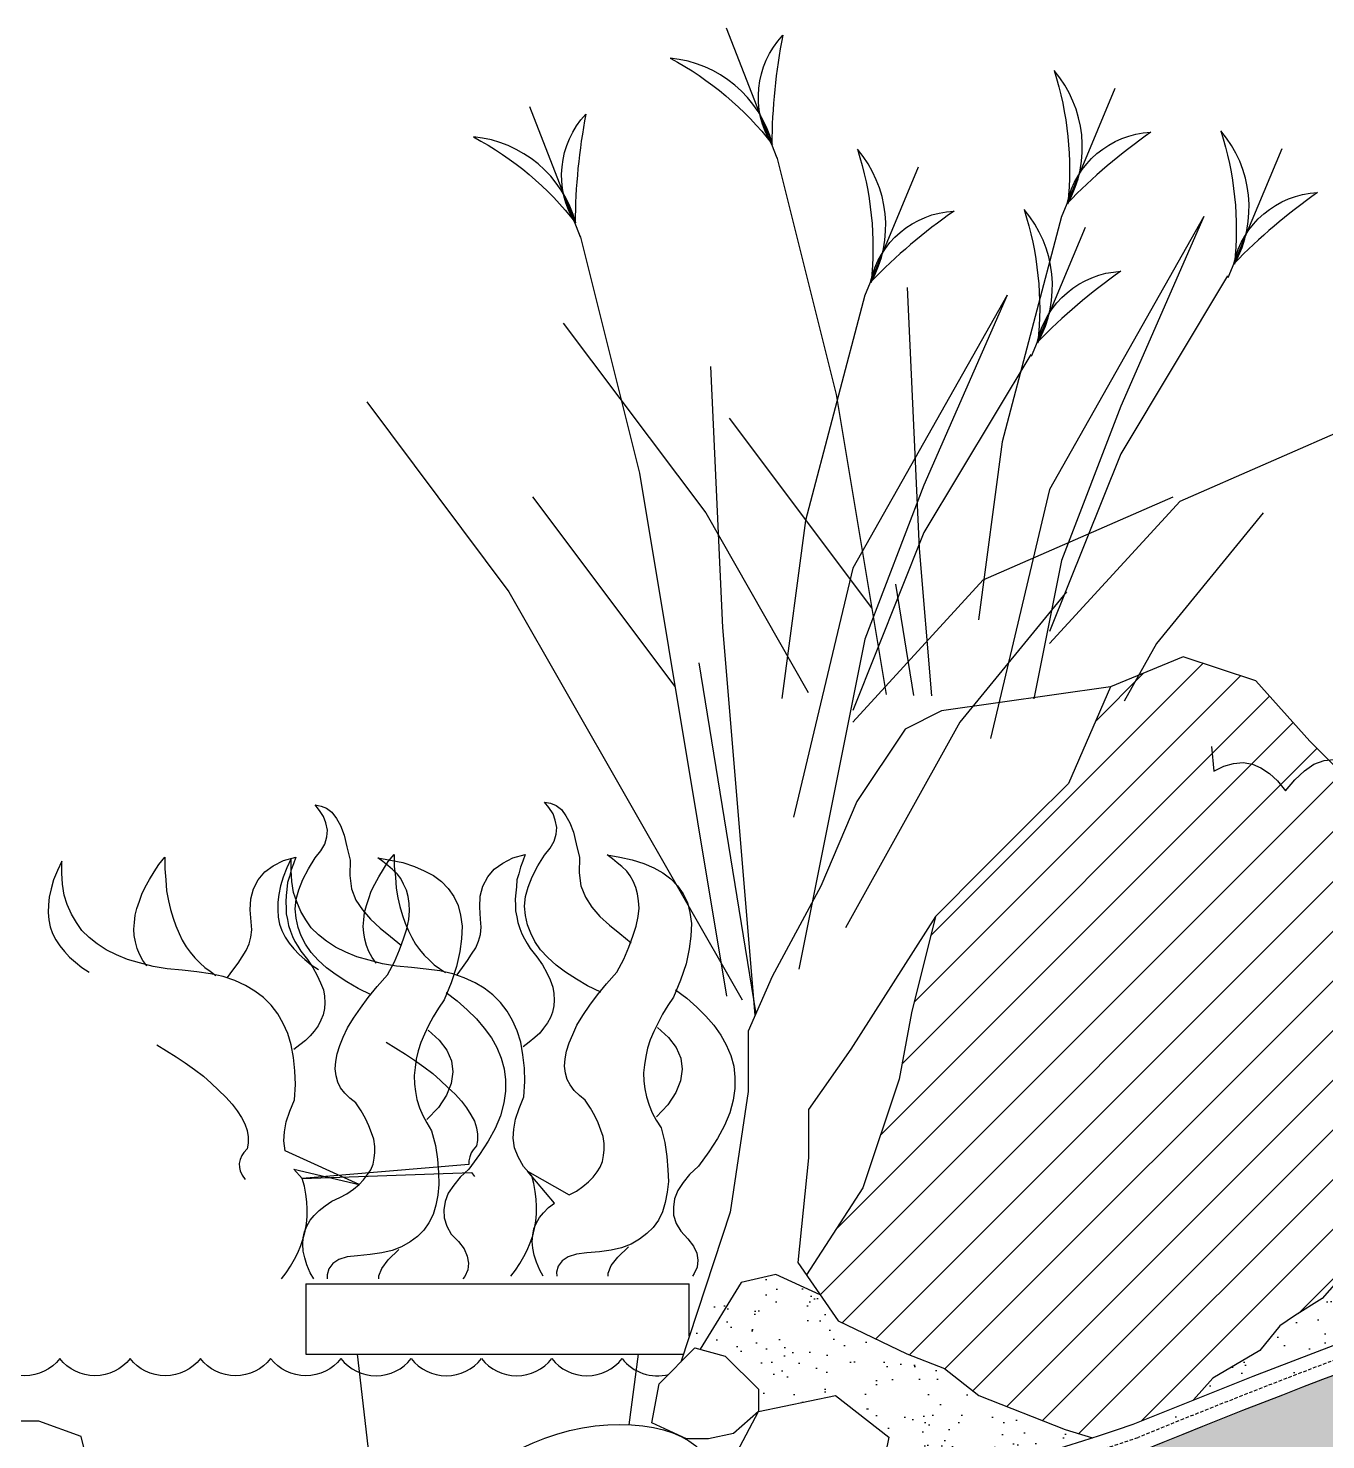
# Model space of a CAD drawing. Extents: x -90327 to 44268, y -9304 to 71606.
# Drawn here: x 11018 to 11941, y -7843 to -6839 of the extents above; entities that cross this region are included whole.
import ezdxf

# ---------------------------------------------------------------- set-up
doc = ezdxf.new("R2010")
doc.units = 0
doc.header["$LTSCALE"] = 10
doc.header["$MEASUREMENT"] = 0
doc.linetypes.add('HIDDEN', pattern=[0.375, 0.25, -0.125])
doc.layers.get('0').update_dxf_attribs({"linetype": 'CONTINUOUS'})
for name, color, linetype in [('0-1', 1, 'CONTINUOUS'), ('0-HATCH', 8, 'CONTINUOUS'), ('0-PLANTS', 1, 'CONTINUOUS'), ('0-ROCKS', 7, 'CONTINUOUS'), ('1', 1, 'CONTINUOUS'), ('5', 5, 'CONTINUOUS')]:
    doc.layers.add(name, color=color, linetype=linetype)

msp = doc.modelspace()

# ---------------------------------------------------------------- hatches: boundary and pattern name
at = {"layer": '0-HATCH'}
h = msp.add_hatch(dxfattribs=at)
h.set_pattern_fill('AR-CONC', color=1, scale=30, style=0)
h.set_pattern_definition([(50, (0, 0), (215.178, -18.8256), [22.5, -247.5]), (355, (0, 0), (-41.6254, 225.6576), [18, -198]), (100.4514, (17.93, -1.57), (173.5528, 206.832), [19.122, -210.3426]), (46.1842, (0, 60), (320.1723, -49.6557), [33.75, -371.25]), (96.6356, (26.68, 55.86), (280.399, 292.2354), [28.683, -315.514]), (351.1842, (0, 60), (280.3986, 292.2356), [27, -297]), (21, (30, 45), (179.0721, -120.7857), [22.5, -247.5]), (326, (30, 45), (72.9946, 217.545), [18, -198]), (71.4514, (44.92, 34.93), (252.0668, 96.7591), [19.122, -210.3426]), (37.5, (0, 0), (3.64796, 99.86816), [0, -195.6, 0, -201, 0, -198.75]), (7.5, (0, 0), (78.92086, 118.3235), [0, -114.6, 0, -191.1, 0, -75.75]), (327.5, (-66.9, 0), (160.14673, -6.76646), [0, -75, 0, -234, 0, -310.5]), (317.5, (-96.9, 0), (174.9559, 30.0315), [0, -97.5, 0, -155.4, 0, -220.5])])
h.paths.add_polyline_path([(7462.2, -8205.6), (7462.2, -7855.6), (2825.8, -7855.6), (2825.8, -8205.6), (2650.2, -8205.6), (2653.3, -8355.6), (4528.9, -8355.6), (9221.1, -8355.6, 0.063759), (11811.3, -8001.2, -0.004125), (12310.5, -7830.9, 0.015741), (12567.8, -7750.9, -0.08159), (12825.8, -7706.7, 0.256137), (12858.8, -7631.8, 0.379234), (12781.5, -7558.3), (12775.9, -7558.3, 0.068752), (12518.9, -7609.2, -0.015741), (12270.5, -7686.3, 0.022341), (11811.3, -7851.2, -0.050056), (11021.9, -8028.4, -0.044724), (9219.8, -8205.6)])
h.paths.add_polyline_path([(7362.2, -8205.6), (7362.2, -7955.6), (2925.8, -7955.6), (2925.8, -8205.6)], flags=16)
h = msp.add_hatch(dxfattribs=at)
h.set_pattern_fill('AR-SAND', color=1, scale=30, style=0)
edge = h.paths.add_edge_path()
edge.add_arc((13884.8, -12904.4), 5472.1, 107.1884, 112.3059, ccw=False)
edge.add_arc((11170, -3704.2), 4121.4, 285.4471, 289.0565)
edge.add_arc((12831.4, -8514), 967.3, 98.8865, 109.0565, ccw=False)
edge.add_line((12682, -7558.3), (12627, -7558.3))
edge.add_arc((12831.4, -8514), 977.3, 102.0718, 104.3596)
edge.add_line((12589, -7567.2), (12546.8, -7580.5))
edge.add_line((12546.8, -7580.5), (12509.7, -7591.2))
edge.add_arc((11170, -3704.2), 4111.4, 285.445, 289.017, ccw=False)
edge.add_arc((13884.8, -12904.4), 5482.1, 107.1868, 112.3024)
edge.add_arc((10532.1, -4000.4), 4037.7, 286.0465, 288.3672, ccw=False)
edge.add_line((11648.1, -7880.8), (11634.8, -7885.6))
edge.add_line((11634.8, -7885.6), (11632.3, -7885.3))
edge.add_arc((10532.1, -4000.4), 4037.7, 282.9132, 285.8121, ccw=False)
edge.add_ellipse((11415.6, -7887.3), major_axis=(-89.3, -21.6), ratio=0.564432, start_angle=82.8202, end_angle=94.2454, ccw=False)
edge.add_arc((10532.1, -4000.4), 4037.7, 281.1023, 282.6538, ccw=False)
edge.add_ellipse((11304.1, -7937.5), major_axis=(-46.1, -15.7), ratio=0.522898, start_angle=63.7484, end_angle=86.621, ccw=False)
edge.add_arc((10532.1, -4000.4), 4037.7, 276.9157, 280.8347, ccw=False)
edge.add_arc((9132, 1936.8), 10122.8, 278.76789, 280.73912, ccw=False)
edge.add_line((10675, -8067.7), (10675, -8077.8))
edge.add_arc((9132, 1936.8), 10132.8, 278.75917, 280.73912)
edge.add_arc((10532.6, -4002.5), 4045.5, 276.9205, 288.3738)
h = msp.add_hatch(dxfattribs=at)
h.set_pattern_fill('STONES', color=256, scale=200, angle=45, style=0)
h.set_pattern_definition([(135, (14526.47, -9195.28), (141.421, 141.421), [10, -30, 10, -150]), (135, (14505.26, -9145.79), (141.421, 141.421), [10, -190]), (135, (14590.11, -9202.36), (141.421, 141.421), [20, -180]), (135, (14632.54, -9230.64), (141.421, 141.421), [30, -170]), (135, (14568.9, -9152.86), (141.421, 141.421), [20, -20, 30, -130]), (135, (14597.18, -9138.72), (141.421, 141.421), [30, -170]), (135, (14639.6, -9167), (141.421, 141.421), [30, -70, 30, -70]), (135, (14689.1, -9174.07), (141.421, 141.421), [30, -10, 10, -150]), (135, (14611.32, -9068), (141.421, 141.421), [10, -190]), (135, (14653.75, -9082.15), (141.421, 141.421), [20, -180]), (45, (14752.75, -9167), (141.421, -141.421), [20, -180]), (45, (14639.6, -9251.85), (141.421, -141.421), [10, -20, 30, -140]), (45, (14618.4, -9202.36), (141.421, -141.421), [40, -10, 10, -140]), (45, (14632.54, -9145.79), (141.421, -141.421), [30, -170]), (45, (14561.83, -9202.36), (141.421, -141.421), [20, -180]), (45, (14667.9, -9082.15), (141.421, -141.421), [20, -180]), (45, (14575.97, -9159.93), (141.421, -141.421), [20, -100, 10, -70]), (45, (14625.47, -9068), (141.421, -141.421), [10, -10, 10, -170]), (45, (14554.76, -9124.57), (141.421, -141.421), [20, -30, 20, -130]), (45, (14512.33, -9152.86), (141.421, -141.421), [20, -180]), (90, (14632.54, -9273.07), (141.4214, 141.4214), [28.284, -56.5685, 42.4264, -155.5636]), (90, (14639.61, -9280.14), (141.4214, 141.4214), [28.284, -254.558]), (90, (14575.97, -9188.21), (141.4214, 141.4214), [28.284, -254.558]), (90, (14660.82, -9131.64), (141.4214, 141.4214), [28.284, -254.558]), (90, (14526.47, -9138.72), (141.4214, 141.4214), [28.284, -254.558]), (90, (14660.82, -9244.78), (141.4214, 141.4214), [14.142, -268.7]), (90, (14689.1, -9188.21), (141.4214, 141.4214), [14.142, -268.7]), (90, (14625.47, -9223.57), (141.4214, 141.4214), [14.142, -268.7]), (90, (14660.82, -9159.93), (141.4214, 141.4214), [14.142, -268.7]), (90, (14590.11, -9145.79), (141.4214, 141.4214), [14.142, -268.7]), (90, (14667.89, -9068), (141.4214, 141.4214), [14.142, -268.7]), (90, (14639.61, -9068), (141.4214, 141.4214), [14.142, -268.7]), (90, (14554.76, -9138.72), (141.4214, 141.4214), [14.142, -268.7]), (90, (14512.33, -9167), (141.4214, 141.4214), [14.142, -268.7]), (90, (14568.9, -9110.43), (141.4214, 141.4214), [14.142, -268.7]), (90, (14639.61, -9039.72), (141.4214, 141.4214), [14.142, -268.7]), (90, (14604.25, -9060.93), (141.4214, 141.4214), [14.142, -268.7]), (7e-15, (14646.68, -9075.08), (141.4214, -141.4214), [14.142, -268.7]), (7e-15, (14646.68, -9046.79), (141.4214, -141.4214), [14.142, -268.7]), (7e-15, (14611.32, -9068), (141.4214, -141.4214), [14.142, -268.7]), (7e-15, (14618.4, -9018.51), (141.4214, -141.4214), [14.142, -268.7]), (7e-15, (14639.61, -9138.72), (141.4214, -141.4214), [14.142, -268.7]), (7e-15, (14639.61, -9167), (141.4214, -141.4214), [14.142, -268.7]), (7e-15, (14646.68, -9244.78), (141.4214, -141.4214), [14.142, -268.7]), (7e-15, (14632.54, -9230.64), (141.4214, -141.4214), [14.142, -268.7]), (7e-15, (14667.89, -9167), (141.4214, -141.4214), [14.142, -268.7]), (7e-15, (14674.96, -9216.5), (141.4214, -141.4214), [14.142, -268.7]), (7e-15, (14568.9, -9152.86), (141.4214, -141.4214), [14.142, -268.7]), (7e-15, (14561.83, -9117.5), (141.4214, -141.4214), [14.142, -268.7]), (7e-15, (14526.47, -9138.72), (141.4214, -141.4214), [14.142, -268.7]), (7e-15, (14540.61, -9124.57), (141.4214, -141.4214), [14.142, -268.7]), (7e-15, (14505.26, -9145.79), (141.4214, -141.4214), [14.142, -268.7]), (7e-15, (14703.25, -9174.07), (141.4214, -141.4214), [28.284, -254.558]), (7e-15, (14590.11, -9145.79), (141.4214, -141.4214), [28.284, -254.558]), (7e-15, (14547.68, -9202.36), (141.4214, -141.4214), [70.711, -212.132]), (108.435, (14696.18, -9223.57), (-141.4214, 141.4214), [22.36, -424.854]), (108.435, (14632.54, -9244.78), (-141.4214, 141.4214), [22.36, -424.854]), (108.435, (14667.89, -9152.86), (-141.4214, 141.4214), [22.36, -424.854]), (108.435, (14519.4, -9188.21), (-141.4214, 141.4214), [22.36, -424.854]), (108.435, (14575.97, -9174.07), (-141.4214, 141.4214), [22.36, -424.854]), (108.435, (14590.11, -9131.645), (-141.4214, 141.4214), [22.36, -424.854]), (108.435, (14660.82, -9103.36), (-141.4214, 141.4214), [22.36, -424.854]), (108.435, (14604.25, -9060.93), (-141.4214, 141.4214), [22.36, -424.854]), (71.565, (14682.03, -9209.43), (141.4214, 141.4214), [22.36, -424.854]), (71.565, (14689.105, -9202.355), (141.4214, 141.4214), [22.36, -424.854]), (71.565, (14653.75, -9124.57), (141.4214, 141.4214), [44.72, -402.494]), (71.565, (14597.18, -9082.15), (141.4214, 141.4214), [22.36, -424.854]), (71.565, (14583.04, -9110.43), (141.4214, 141.4214), [22.36, -424.854]), (71.565, (14625.47, -9209.43), (141.4214, 141.4214), [22.36, -424.854]), (71.565, (14632.54, -9060.93), (141.4214, 141.4214), [22.36, -424.854]), (71.565, (14604.25, -9046.79), (141.4214, 141.4214), [22.36, -424.854]), (18.435, (14731.53, -9174.07), (141.4214, 141.4214), [22.36, -424.854]), (18.435, (14540.61, -9209.43), (141.4214, 141.4214), [22.36, -424.854]), (18.435, (14696.18, -9181.14), (141.4214, 141.4214), [22.36, -424.854]), (18.435, (14575.97, -9089.22), (141.4214, 141.4214), [22.36, -424.854]), (18.435, (14618.395, -9145.79), (141.4214, 141.4214), [22.36, -424.854]), (18.435, (14604.25, -9075.08), (141.4214, 141.4214), [22.36, -424.854]), (18.435, (14646.68, -9174.07), (141.4214, 141.4214), [22.36, -424.854]), (18.435, (14646.68, -9230.64), (141.4214, 141.4214), [22.36, -424.854]), (341.565, (14717.39, -9174.07), (141.4214, -141.4214), [22.36, -424.854]), (341.565, (14590.11, -9202.355), (141.4214, -141.4214), [22.36, -424.854]), (341.565, (14682.03, -9167), (141.4214, -141.4214), [22.36, -424.854]), (341.565, (14540.61, -9138.72), (141.4214, -141.4214), [22.36, -424.854]), (341.565, (14526.47, -9195.28), (141.4214, -141.4214), [22.36, -424.854]), (341.565, (14625.47, -9068.005), (141.4214, -141.4214), [22.36, -424.854]), (341.565, (14597.18, -9138.72), (141.4214, -141.4214), [22.36, -424.854]), (341.565, (14717.39, -9174.07), (141.4214, -141.4214), [22.36, -424.854]), (341.565, (14554.755, -9082.15), (141.4214, -141.4214), [22.36, -424.854]), (251.565, (14632.54, -9273.07), (-141.4214, -141.4214), [22.36, -424.854])])
h.paths.add_polyline_path([(12310.5, -7830.9, 0.015741), (12567.8, -7750.9, -0.08159), (12825.8, -7706.7, -0.007836), (12823.7, -7708.3), (12877.1, -7763.9), (12826.5, -7806.7, 0.08159), (12600.5, -7845.5, -0.015595), (12339.6, -7926.6, 0.002867), (11993.4, -8043.7), (11922.2, -8029.8), (11886.4, -7975, -0.003503)])
at = {"layer": '0-ROCKS'}
h = msp.add_hatch(dxfattribs=at)
h.set_pattern_fill('ANSI31', color=8, scale=200, style=0)
h.set_pattern_definition([(45, (5997.195, -9294.28), (-17.67767, 17.67767), [])])
h.paths.add_polyline_path([(11637.9, -7587), (11612.1, -7664.3), (11571.8, -7726), (11594.4, -7758.8), (11643.4, -7782.2), (11670, -7792.8), (11694.5, -7812), (11755.9, -7836.1), (11775.4, -7842, 0.001985), (11804.4, -7832.4, -0.002111), (11847.3, -7815), (11860.9, -7799.5), (11894.5, -7780), (11908.6, -7762.3), (11919.2, -7755.3), (11938.7, -7742.9), (11952.8, -7727), (11982.9, -7709.3), (12016.5, -7695.2), (12020, -7684.6), (12069.5, -7674), (12056, -7637.2), (12029.9, -7608.8), (12020.4, -7453.9), (11994.6, -7410.9), (11930.1, -7346.5), (11891.5, -7303.6), (11839.9, -7286.4), (11788.3, -7307.9), (11758.2, -7376.6), (11732.4, -7402.3), (11698, -7436.7), (11663.7, -7471.1), (11646.5, -7539.8)])
h = msp.add_hatch(dxfattribs=at)
h.set_pattern_fill('SAND', color=2, scale=100, style=0)
h.set_pattern_definition([(0, (6013.195, -9250.28), (59, 43), [0, -24, 0, -32, 0, -56]), (10, (6054.195, -9204.28), (33.0887, 83.0069), [0, -62, 0, -14, 0, -53]), (20, (6020.195, -9214.28), (21.074, 97.0612), [0, -43, 0, -29, 0, -63]), (30, (6059.195, -9224.28), (2.3731, 79.8897), [0, -56, 0, -71, 0, -51]), (40, (6042.195, -9234.28), (28.00836, 84.85595), [0, -41, 0, -33, 0, -57]), (50, (6084.195, -9244.28), (-15.4084, 62.53464), [0, -12, 0, -79, 0, -47]), (60, (6065.195, -9254.28), (-15.0237, 107.9782), [0, -15, 0, -47, 0, -54]), (70, (6041.195, -9264.28), (-28.17697, 57.0794), [0, -28, 0, -32, 0, -73]), (80, (6048.195, -9274.28), (-34.18767, 71.0155), [0, -36, 0, -43]), (90, (6091.195, -9284.28), (-67, 46), [0, -55, 0, -31, 0, -73]), (100, (6007.195, -9274.28), (-60.5894, 26.88724), [0, -28, 0, -58, 0, -66]), (110, (6017.195, -9264.28), (-62.72446, 49.53425), [0, -48, 0, -38, 0, -53]), (120, (6027.195, -9254.28), (-89.1936, 30.4878), [0, -66, 0, -21, 0, -76]), (130, (6037.195, -9244.28), (-66.06535, -0.6083), [0, -38, 0, -14, 0, -78]), (140, (6047.195, -9234.28), (-103.8838, -13.3475), [0, -11, 0, -58, 0, -48]), (150, (6057.195, -9224.28), (-80.39935, -33.25575), [0, -28, 0, -33, 0, -64]), (160, (6067.195, -9214.28), (-98.951, -55.5041), [0, -59, 0, -24, 0, -41]), (170, (6077.195, -9204.28), (-48.4791, -50.34657), [0, -38, 0, -22, 0, -77])])
h.paths.add_polyline_path([(11592.6, -7812), (11630.6, -7841.5), (11629.8, -7845.3), (11631.6, -7844), (11645.4, -7850.5), (11653.2, -7862.9), (11653.2, -7879.6, 0.008336), (11775.4, -7842), (11755.9, -7836.1), (11694.5, -7812), (11670, -7792.8), (11643.4, -7782.2), (11594.4, -7758.8), (11581.7, -7740.3), (11550.1, -7725.9), (11525.5, -7731.5), (11496, -7747), (11491.7, -7760), (11482.4, -7788.2), (11492.5, -7778.1), (11514.1, -7784), (11537.7, -7807.5), (11537.7, -7823.2)])
h.paths.add_polyline_path([(12064.3, -7733.4), (12065.1, -7725.4), (12069.5, -7674), (12020, -7684.6), (12016.5, -7695.2), (11982.9, -7709.3), (11952.8, -7727), (11938.7, -7742.9), (11919.2, -7755.3), (11908.6, -7762.3), (11894.5, -7780), (11860.9, -7799.5), (11847.3, -7815, -0.010573)])

# ---------------------------------------------------------------- linework, layer by layer
at = {"color": 1}
for p, q in [((11550.8, -6931.1), (11593, -7099.9)), ((11753.3, -6973.3), (11711.1, -7133.6)), ((11854.6, -6973.3), (11744.9, -7167.4)), ((11854.6, -6973.3), (11795.5, -7108.3)), ((11410.9, -6987.1), (11453, -7155.9)), ((11871.4, -7015.5), (11795.5, -7142)), ((11643.6, -7023.9), (11652.1, -7209.5)), ((11613.4, -7029.3), (11571.2, -7189.6)), ((11714.6, -7029.3), (11604.9, -7223.4)), ((11714.6, -7029.3), (11655.5, -7164.3)), ((11398.9, -7049.2), (11500.2, -7184.2)), ((11731.5, -7071.5), (11655.5, -7198.1)), ((11503.7, -7079.9), (11512.1, -7265.6)), ((11259, -7105.2), (11360.2, -7240.2)), ((11593, -7099.9), (11628.6, -7313.3)), ((11795.5, -7108.3), (11753.3, -7218)), ((11618.3, -7251.7), (11517.1, -7116.7)), ((11837.7, -7175.8), (11972.7, -7116.7)), ((11711.1, -7133.6), (11694.2, -7260.2)), ((11795.5, -7142), (11744.9, -7268.6)), ((11453, -7155.9), (11515, -7527.9)), ((11655.5, -7164.3), (11613.4, -7274)), ((11744.9, -7167.4), (11702.7, -7344.5)), ((11478.4, -7307.7), (11377.1, -7172.7)), ((11697.7, -7231.8), (11832.7, -7172.7)), ((11744.9, -7277), (11837.7, -7175.8)), ((11500.2, -7184.2), (11573.1, -7311.8)), ((11896.7, -7184.2), (11820.8, -7277)), ((11571.2, -7189.6), (11554.3, -7316.2)), ((11655.5, -7198.1), (11604.9, -7324.6)), ((11652.1, -7209.5), (11660.8, -7314.3)), ((11753.3, -7218), (11733.6, -7316.3)), ((11604.9, -7223.4), (11562.7, -7400.6)), ((11604.9, -7333.1), (11697.7, -7231.8)), ((11635.2, -7234.9), (11648, -7313.9)), ((11360.2, -7240.2), (11526.1, -7530.6)), ((11756.8, -7240.2), (11680.9, -7333.1)), ((11512.1, -7265.6), (11535.1, -7541.3)), ((11613.4, -7274), (11566.4, -7508.6)), ((11820.8, -7277), (11798, -7318.1)), ((11495.2, -7290.9), (11535.9, -7540.4)), ((11680.9, -7333.1), (11599.6, -7479.3))]:
    msp.add_line(p, q, dxfattribs=at)
for points in [[(11551.1, -6931.9), (11515, -6839.4)], [(11753.3, -6973.7), (11791.6, -6882)], [(11411.1, -6987.9), (11375, -6895.4)], [(11871.9, -7016.6), (11910.2, -6924.9)], [(11613.4, -7029.7), (11651.6, -6938)], [(11732, -7072.6), (11770.3, -6980.9)]]:
    msp.add_lwpolyline(points, dxfattribs=at)
for points in [[(11547.3, -6922.1, -0.339753), (11555, -6844.4, 0.048309), (11547.3, -6922.1)], [(11547.8, -6922, 0.313312), (11474.9, -6860.7, -0.105216), (11547.8, -6922)], [(11757.8, -6964.2, 0.313312), (11748, -6869.5, -0.105216), (11757.8, -6964.2)], [(11407.4, -6978.1, -0.339753), (11415, -6900.4, 0.048309), (11407.4, -6978.1)], [(11407.8, -6978, 0.313312), (11335, -6916.7, -0.105216), (11407.8, -6978)], [(11757.4, -6964, -0.339753), (11816.9, -6913.4, 0.048309), (11757.4, -6964)], [(11876.4, -7007.1, 0.313312), (11866.6, -6912.4, -0.105216), (11876.4, -7007.1)], [(11617.9, -7020.2, 0.313312), (11608.1, -6925.5, -0.105216), (11617.9, -7020.2)], [(11876, -7006.9, -0.339753), (11935.5, -6956.3, 0.048309), (11876, -7006.9)], [(11617.5, -7020, -0.339753), (11676.9, -6969.4, 0.048309), (11617.5, -7020)], [(11736.5, -7063.1, 0.313312), (11726.7, -6968.4, -0.105216), (11736.5, -7063.1)], [(11736.1, -7062.9, -0.339753), (11795.6, -7012.3, 0.048309), (11736.1, -7062.9)]]:
    msp.add_lwpolyline(points, format="xyb", dxfattribs=at)
at = {"color": 2}
msp.add_lwpolyline([(11018.2, -8008.7, 0.050008), (11804.4, -7832.4, -0.022325), (12264.9, -7667.1, 0.015759), (12512.3, -7590.3, -0.030486), (12627, -7558.3)], format="xyb", dxfattribs=at)
at = {"layer": '0-1', "linetype": 'HIDDEN'}
msp.add_lwpolyline([(9219.7, -8195.6, 0.044724), (11020.1, -8018.5, 0.050016), (11807.8, -7841.8, -0.022333), (12267.7, -7676.7, 0.01575), (12515.6, -7599.7, -0.044404), (12682, -7558.3)], format="xyb", dxfattribs=at)
at = {"layer": '0-HATCH', "color": 3}
for points in [[(11461.8, -7831.4), (11467, -7803.6), (11492.5, -7778.1), (11514.1, -7784), (11537.7, -7807.5), (11537.7, -7823.2), (11520, -7838.9), (11502.3, -7842.8), (11486.6, -7842.8)], [(11509.5, -7876.7), (11537.7, -7823.2), (11592.6, -7812), (11630.6, -7841.5), (11623.6, -7875.3), (11584.1, -7893.6), (11556, -7903.4), (11527.8, -7904.8)], [(11065, -7877.3), (11055.9, -7841), (11025.8, -7830.3), (10977.1, -7830.3), (10960.3, -7863.5), (10956.4, -7886.5), (10969.6, -7906.8), (10985.8, -7917.9), (11009.4, -7926.1), (11018.8, -7927.7), (11040.5, -7923.1), (11050.4, -7913.7), (11058.6, -7906.7)]]:
    msp.add_lwpolyline(points, close=True, dxfattribs=at)
msp.add_ellipse((11415.6, -7887.3), major_axis=(-89.3, -21.6), ratio=0.564432, dxfattribs=at)
at = {"layer": '0-PLANTS'}
for points in [[(11860.1, -7350.4), (11861.6, -7367.9), (11861.6, -7367.9), (11868.9, -7364.4), (11875.7, -7362.4), (11882.6, -7361.7), (11889.1, -7362.9), (11895.2, -7365.4), (11901.3, -7369.4), (11907, -7374.7), (11912.7, -7381.9), (11919.4, -7373.9), (11926.1, -7367.6), (11932.8, -7362.8), (11940.1, -7360.3), (11947, -7359.6)], [(11262.3, -7527), (11262.3, -7527), (11253, -7522.5), (11244.9, -7517.6), (11237.3, -7512.8), (11230.5, -7507.7), (11224.5, -7502.3), (11219.4, -7496.9), (11215.5, -7490.9), (11212.4, -7484.9), (11210.2, -7479), (11208.8, -7472.4), (11208.2, -7465.8), (11208.9, -7459), (11210.7, -7452.3), (11213.5, -7444.9), (11217.5, -7437.2), (11222.3, -7429.5), (11222.3, -7429.5), (11226.4, -7424.6), (11229.3, -7419.7), (11230.6, -7414.5), (11231.1, -7409.7), (11229.9, -7404.7), (11228.3, -7400.1), (11225.5, -7395.8), (11222.3, -7391.8), (11222.3, -7391.8), (11226.6, -7392.7), (11230.5, -7394.2), (11234.3, -7397), (11237.5, -7401.4), (11240.3, -7406.5), (11242.9, -7413.3), (11244.9, -7421.6), (11247.2, -7431.1), (11247.2, -7431.1), (11247, -7442), (11248.1, -7451.5), (11251.4, -7459.5), (11256, -7466.4), (11261.8, -7473.1), (11268.5, -7479.4), (11276, -7485.4), (11283.9, -7491.8)], [(11425.5, -7525.1), (11425.5, -7525.1), (11416.2, -7520.5), (11408.2, -7515.7), (11400.5, -7510.9), (11393.7, -7505.8), (11387.8, -7500.3), (11382.6, -7495), (11378.7, -7488.9), (11375.7, -7483), (11373.4, -7477.1), (11372, -7470.4), (11371.4, -7463.9), (11372.1, -7457.1), (11374, -7450.4), (11376.7, -7442.9), (11380.7, -7435.2), (11385.5, -7427.6), (11385.5, -7427.6), (11389.6, -7422.7), (11392.5, -7417.7), (11393.8, -7412.6), (11394.3, -7407.8), (11393.1, -7402.8), (11391.6, -7398.2), (11388.7, -7393.8), (11385.5, -7389.9), (11385.5, -7389.9), (11389.9, -7390.7), (11393.8, -7392.3), (11397.5, -7395.1), (11400.8, -7399.5), (11403.5, -7404.6), (11406.1, -7411.3), (11408.1, -7419.6), (11410.4, -7429.2), (11410.4, -7429.2), (11410.2, -7440.1), (11411.3, -7449.5), (11414.6, -7457.5), (11419.2, -7464.5), (11425, -7471.1), (11431.7, -7477.4), (11439.2, -7483.4), (11447.1, -7489.9)], [(11102.6, -7506.3), (11102.6, -7506.3), (11099.7, -7502.4), (11097.3, -7498.1), (11095.7, -7493.9), (11094.5, -7489.3), (11093.7, -7484.8), (11093.3, -7480.3), (11093.8, -7475.5), (11094.3, -7470.2), (11095.6, -7465.5), (11097.3, -7460.4), (11099, -7455.3), (11101.5, -7450.3), (11104.5, -7444.9), (11107.8, -7439.5), (11111.2, -7434.2), (11115.3, -7428.9), (11115.3, -7428.9), (11115.3, -7437.4), (11116.2, -7445.2), (11116.7, -7452.9), (11118, -7460), (11119.4, -7466.2), (11121.3, -7472.4), (11123.2, -7477.9), (11125.5, -7483.4), (11127.8, -7488.1), (11130.6, -7492.8), (11133.5, -7496.7), (11136.8, -7500.7), (11140.5, -7504.3), (11143.8, -7507.4), (11147.6, -7510.2), (11151.8, -7513.1)], [(11160.1, -7514.7), (11160.1, -7514.7), (11163.9, -7509.4), (11167.6, -7504.5), (11170.5, -7499.9), (11173.3, -7495.3), (11175.4, -7490.6), (11176.7, -7485.9), (11177.2, -7480.7), (11176.9, -7475), (11176.9, -7475), (11176.1, -7466.4), (11176.5, -7458.7), (11178.4, -7451.6), (11181.9, -7445.1), (11186.5, -7439.4), (11192.5, -7435.2), (11199.8, -7431.4), (11208.5, -7429), (11208.5, -7429), (11206.9, -7433.7), (11205.2, -7438), (11204, -7442.7), (11202.7, -7447.1), (11202.3, -7451.9), (11201.8, -7456.3), (11201.4, -7460.7), (11201.8, -7465.2), (11201.8, -7469.3), (11202.6, -7473.4), (11203.4, -7477.5), (11204.7, -7481.7), (11206.3, -7485.5), (11208, -7488.9), (11210.1, -7492.4), (11212.2, -7495.8), (11212.2, -7495.8), (11216.9, -7501.9), (11220.8, -7507.6), (11223.9, -7513.2), (11226.2, -7518.3), (11228.2, -7523.3), (11229, -7527.8), (11229.3, -7532.7), (11228.9, -7536.7), (11228.1, -7541.1), (11226.5, -7545), (11224.5, -7548.9), (11221.7, -7552.7), (11218.9, -7556), (11215.4, -7559.4), (11211.4, -7562.6), (11207.1, -7565.8)], [(11221.3, -7729), (11218.8, -7724.6), (11216.5, -7719.1), (11215, -7714.1), (11213.9, -7709.2), (11213.5, -7704.3), (11213.9, -7699.8), (11214.8, -7695.5), (11216.4, -7691.6), (11218.8, -7687.3), (11221.6, -7684), (11225.2, -7680.3), (11229.5, -7677), (11234.3, -7673.8), (11239.8, -7671.1), (11239.8, -7671.1), (11245, -7668.4), (11249.7, -7665.2), (11253.7, -7661.9), (11256.8, -7658.6), (11259.6, -7654.8), (11262, -7651.4), (11263.6, -7647.5), (11264.4, -7643.1), (11264.8, -7639.1), (11264.8, -7634.7), (11264.1, -7629.7), (11262.5, -7625.1), (11260.6, -7620.1), (11258.2, -7615), (11255.1, -7609.4), (11251.2, -7603.7), (11251.2, -7603.7), (11247.1, -7600.5), (11243.4, -7596.9), (11240.5, -7593), (11238.4, -7589.1), (11237.3, -7584.6), (11236.5, -7579.6), (11237, -7574.4), (11238, -7568.8), (11239.8, -7562.9), (11242.3, -7557.1), (11245.4, -7550.5), (11249.7, -7543.6), (11254.5, -7536.4), (11260.1, -7528.8), (11266.5, -7520.9), (11273.8, -7512.7), (11273.8, -7512.7), (11278.7, -7503.5), (11282.4, -7494.9), (11285.2, -7487.1), (11287.5, -7480), (11289, -7473.3), (11289.5, -7467.2), (11289.2, -7461.9), (11288.5, -7457), (11287.3, -7452.4), (11285.3, -7448.2), (11283.2, -7444.3), (11280.7, -7440.8), (11277.4, -7437.7), (11274, -7434.9), (11270.6, -7432.2), (11266.9, -7429.4), (11266.9, -7429.4), (11276, -7431.1), (11284.8, -7432.7), (11293, -7435.6), (11300, -7438.7), (11306.6, -7442.1), (11312.2, -7446.3), (11317, -7451.2), (11320.9, -7456.9), (11324, -7463.3), (11325.7, -7470.3), (11327, -7478.1), (11326.5, -7487), (11325.2, -7496.2), (11323, -7506.9), (11319, -7518.3), (11314.2, -7530.4), (11314.2, -7530.4), (11310, -7536.5), (11306.2, -7542.6), (11303.1, -7548.8), (11300.1, -7555), (11297.5, -7560.8), (11295.7, -7566.7), (11294.3, -7572.7), (11293.4, -7578.6), (11292.8, -7584.3), (11293, -7590.4), (11293.7, -7595.7), (11294.8, -7601.5), (11296.7, -7607.3), (11299, -7612.8), (11301.7, -7618), (11305.2, -7623.6), (11305.2, -7623.6), (11307.9, -7634), (11309.3, -7643.8), (11310, -7653.2), (11310.4, -7661.8), (11309.7, -7669.4), (11308.2, -7676.5), (11306.3, -7683.2), (11303.3, -7689), (11299.6, -7694.3), (11295.1, -7698.8), (11289.9, -7702.7), (11283.8, -7706.2), (11277.1, -7708.8), (11269.7, -7710.5), (11261.4, -7711.7), (11252.4, -7712.5), (11252.4, -7712.5), (11245.1, -7713.4), (11239.2, -7715.3), (11234.9, -7718.1), (11232.1, -7721.9), (11230.8, -7726.2), (11231, -7729)], [(11265.8, -7504.3), (11265.8, -7504.3), (11262.9, -7500.4), (11260.5, -7496.1), (11258.9, -7491.9), (11257.7, -7487.4), (11256.9, -7482.8), (11256.6, -7478.3), (11257, -7473.5), (11257.5, -7468.3), (11258.8, -7463.5), (11260.5, -7458.4), (11262.2, -7453.3), (11264.7, -7448.3), (11267.7, -7442.9), (11271, -7437.6), (11274.4, -7432.2), (11278.5, -7427), (11278.5, -7427), (11278.5, -7435.5), (11279.4, -7443.3), (11279.9, -7451), (11281.2, -7458), (11282.6, -7464.2), (11284.5, -7470.5), (11286.4, -7475.9), (11288.7, -7481.4), (11291.1, -7486.1), (11293.8, -7490.9), (11296.7, -7494.8), (11300, -7498.7), (11303.7, -7502.3), (11307, -7505.5), (11310.8, -7508.3), (11315, -7511.1)], [(11323.3, -7512.8), (11323.3, -7512.8), (11327.1, -7507.4), (11330.8, -7502.5), (11333.7, -7497.9), (11336.6, -7493.4), (11338.6, -7488.7), (11339.9, -7484), (11340.4, -7478.7), (11340.1, -7473), (11340.1, -7473), (11339.4, -7464.5), (11339.7, -7456.8), (11341.6, -7449.7), (11345.1, -7443.1), (11349.7, -7437.5), (11355.8, -7433.2), (11363, -7429.5), (11371.7, -7427.1), (11371.7, -7427.1), (11370.1, -7431.8), (11368.4, -7436.1), (11367.2, -7440.8), (11365.9, -7445.1), (11365.5, -7450), (11365.1, -7454.4), (11364.6, -7458.8), (11365, -7463.3), (11365, -7467.3), (11365.8, -7471.5), (11366.6, -7475.6), (11367.9, -7479.8), (11369.5, -7483.6), (11371.2, -7487), (11373.3, -7490.4), (11375.4, -7493.9), (11375.4, -7493.9), (11380.1, -7500), (11384, -7505.7), (11387.1, -7511.2), (11389.5, -7516.3), (11391.4, -7521.4), (11392.2, -7525.9), (11392.5, -7530.8), (11392.1, -7534.8), (11391.3, -7539.2), (11389.7, -7543.1), (11387.7, -7546.9), (11384.9, -7550.7), (11382.2, -7554.1), (11378.6, -7557.4), (11374.6, -7560.7), (11370.3, -7563.9)], [(11384.5, -7727), (11382.1, -7722.7), (11379.8, -7717.2), (11378.2, -7712.2), (11377.1, -7707.2), (11376.7, -7702.3), (11377.2, -7697.9), (11378, -7693.5), (11379.6, -7689.6), (11382, -7685.4), (11384.8, -7682), (11388.4, -7678.3), (11392.7, -7675.1), (11373.5, -7652.4), (11403, -7669.2), (11403, -7669.2), (11408.2, -7666.5), (11412.9, -7663.3), (11416.9, -7660), (11420.1, -7656.7), (11422.9, -7652.9), (11425.2, -7649.5), (11426.8, -7645.6), (11427.6, -7641.2), (11428, -7637.2), (11428, -7632.7), (11427.3, -7627.8), (11425.7, -7623.2), (11423.8, -7618.1), (11421.4, -7613), (11418.3, -7607.5), (11414.4, -7601.8), (11414.4, -7601.8), (11410.3, -7598.6), (11406.6, -7595), (11403.7, -7591), (11401.6, -7587.2), (11400.5, -7582.6), (11399.7, -7577.7), (11400.2, -7572.5), (11401.2, -7566.9), (11403, -7561), (11405.6, -7555.2), (11408.6, -7548.6), (11412.9, -7541.7), (11417.7, -7534.4), (11423.3, -7526.9), (11429.7, -7519), (11437, -7510.8), (11437, -7510.8), (11442, -7501.5), (11445.6, -7493), (11448.4, -7485.1), (11450.7, -7478.1), (11452.2, -7471.3), (11452.8, -7465.3), (11452.5, -7460), (11451.7, -7455.1), (11450.5, -7450.5), (11448.5, -7446.2), (11446.5, -7442.4), (11444, -7438.9), (11440.6, -7435.7), (11437.2, -7433), (11433.9, -7430.2), (11430.1, -7427.4), (11430.1, -7427.4), (11439.2, -7429.1), (11448, -7430.8), (11456.2, -7433.6), (11463.2, -7436.7), (11469.8, -7440.2), (11475.4, -7444.4), (11480.2, -7449.3), (11484.1, -7455), (11487.2, -7461.3), (11488.9, -7468.4), (11490.2, -7476.2), (11489.7, -7485.1), (11488.4, -7494.3), (11486.2, -7505), (11482.3, -7516.4), (11477.4, -7528.5), (11477.4, -7528.5), (11473.2, -7534.5), (11469.4, -7540.7), (11466.3, -7546.8), (11463.3, -7553), (11460.7, -7558.9), (11458.9, -7564.8), (11457.5, -7570.7), (11456.6, -7576.7), (11456, -7582.3), (11456.2, -7588.4), (11456.9, -7593.8), (11458, -7599.5), (11459.9, -7605.4), (11462.2, -7610.9), (11464.9, -7616), (11468.4, -7621.6), (11468.4, -7621.6), (11471.1, -7632), (11472.5, -7641.9), (11473.3, -7651.3), (11473.7, -7659.8), (11472.9, -7667.4), (11471.4, -7674.6), (11469.5, -7681.3), (11466.6, -7687.1), (11462.8, -7692.4), (11458.3, -7696.8), (11453.1, -7700.8), (11447.1, -7704.3), (11440.3, -7706.8), (11432.9, -7708.6), (11424.6, -7709.8), (11415.7, -7710.5), (11415.7, -7710.5), (11408.3, -7711.4), (11402.4, -7713.3), (11398.1, -7716.1), (11395.3, -7719.9), (11394.1, -7724.3), (11394.2, -7727)], [(11198.3, -7729), (11201.8, -7724.6), (11204.7, -7720), (11207.6, -7715), (11210.1, -7710.4), (11212.2, -7705.3), (11213.9, -7700.2), (11215.2, -7695.1), (11216.1, -7689.9), (11216.6, -7684.7), (11216.7, -7679.4), (11216.4, -7674.1), (11215.7, -7668.8), (11214.7, -7663), (11213.2, -7657.6), (11213.2, -7657.6), (11207.3, -7651), (11253.7, -7661.9), (11200.9, -7637.8), (11200, -7630.8), (11200.6, -7624.4), (11201.7, -7617.2), (11204.4, -7609.8), (11207.6, -7601.6), (11207.6, -7601.6), (11208.3, -7590.7), (11208, -7580.9), (11206.9, -7571.5), (11205.4, -7562.4), (11202.9, -7554.5), (11199.5, -7547.3), (11195.7, -7540.4), (11191.1, -7534.3), (11185.5, -7528.9), (11179.5, -7524.3), (11172.9, -7520.4), (11165.2, -7516.8), (11156.9, -7514), (11147.8, -7511.9), (11138.2, -7510.5), (11127.8, -7509.5), (11127.8, -7509.5), (11117, -7508.5), (11107, -7506.7), (11097.5, -7504.2), (11088.8, -7501.7), (11081, -7498.5), (11073.7, -7495), (11067.2, -7490.7), (11061.6, -7486.1), (11056.4, -7481.2), (11052.5, -7475.5), (11049, -7469.5), (11046, -7462.7), (11043.8, -7456), (11042.5, -7448.2), (11042.1, -7440.5), (11042.1, -7431.9), (11042.1, -7431.9), (11039, -7438.5), (11036.3, -7445.2), (11034.5, -7451.5), (11033.1, -7457.4), (11032.6, -7463), (11032.5, -7468.3), (11032.8, -7473.6), (11033.9, -7478.6), (11035.5, -7483.2), (11037.9, -7487.9), (11040.7, -7492.2), (11044, -7496.2), (11047.6, -7500.2), (11051.8, -7503.8), (11056.3, -7507.5), (11061.6, -7510.8)], [(11361.5, -7727), (11365, -7722.7), (11367.9, -7718.1), (11370.8, -7713.1), (11373.3, -7708.5), (11375.4, -7703.4), (11377.1, -7698.3), (11378.4, -7693.2), (11379.3, -7688), (11379.8, -7682.8), (11379.9, -7677.5), (11379.6, -7672.2), (11378.9, -7666.9), (11377.9, -7661.1), (11376.4, -7655.7), (11376.4, -7655.7), (11370.5, -7649), (11366.7, -7642.2), (11364.1, -7635.8), (11363.2, -7628.9), (11363.8, -7622.4), (11364.9, -7615.3), (11367.6, -7607.8), (11370.9, -7599.6), (11370.9, -7599.6), (11371.5, -7588.7), (11371.2, -7579), (11370.1, -7569.6), (11368.6, -7560.5), (11366.1, -7552.6), (11362.7, -7545.3), (11358.9, -7538.5), (11354.3, -7532.4), (11348.7, -7527), (11342.7, -7522.3), (11336.2, -7518.5), (11328.4, -7514.9), (11320.2, -7512), (11311, -7509.9), (11301.4, -7508.6), (11291, -7507.6), (11291, -7507.6), (11280.2, -7506.5), (11270.2, -7504.8), (11260.7, -7502.2), (11252, -7499.8), (11244.2, -7496.6), (11236.9, -7493), (11230.4, -7488.8), (11224.8, -7484.2), (11219.6, -7479.2), (11215.7, -7473.6), (11212.2, -7467.6), (11209.2, -7460.8), (11207, -7454.1), (11205.8, -7446.3), (11205.3, -7438.5), (11205.3, -7430), (11205.3, -7430), (11202.2, -7436.6), (11199.6, -7443.2), (11197.7, -7449.5), (11196.4, -7455.5), (11195.8, -7461.1), (11195.7, -7466.4), (11196, -7471.7), (11197.1, -7476.6), (11198.7, -7481.2), (11201.1, -7485.9), (11203.9, -7490.3), (11207.2, -7494.2), (11210.9, -7498.2), (11215, -7501.9), (11219.5, -7505.5), (11224.8, -7508.9)], [(11315.5, -7525.3), (11315.5, -7525.3), (11323.5, -7531.3), (11330.5, -7537.7), (11337.2, -7544), (11342.7, -7550.6), (11347.7, -7557.6), (11351.5, -7564.4), (11354.8, -7572), (11356.9, -7579.5), (11357.8, -7587.3), (11357.8, -7595.4), (11356.6, -7603.8), (11354.1, -7612.9), (11350.4, -7621.9), (11345.4, -7631.1), (11339.2, -7640.6), (11331.8, -7650.9), (11331.8, -7650.9), (11325.5, -7656.7), (11320.9, -7662.4), (11317.1, -7668.1), (11314.9, -7673.9), (11313.9, -7679.9), (11314.2, -7685.6), (11316.1, -7691.5), (11319.2, -7697.1), (11319.2, -7697.1), (11324.3, -7702.4), (11328.3, -7707.7), (11330.6, -7712.8), (11331.4, -7717.7), (11330.9, -7722.5), (11328.8, -7727.2), (11327.5, -7729)], [(11478.7, -7523.3), (11478.7, -7523.3), (11486.7, -7529.4), (11493.8, -7535.7), (11500.4, -7542), (11505.9, -7548.6), (11510.9, -7555.6), (11514.7, -7562.5), (11518, -7570.1), (11520.1, -7577.6), (11521, -7585.4), (11521, -7593.5), (11519.8, -7601.9), (11517.3, -7610.9), (11513.6, -7619.9), (11508.6, -7629.2), (11502.4, -7638.7), (11495, -7648.9), (11495, -7648.9), (11488.7, -7654.8), (11484.1, -7660.4), (11480.3, -7666.1), (11478.1, -7672), (11477.2, -7678), (11477.4, -7683.7), (11479.3, -7689.5), (11482.4, -7695.1), (11482.4, -7695.1), (11487.5, -7700.5), (11491.5, -7705.7), (11493.8, -7710.8), (11494.6, -7715.7), (11494.1, -7720.6), (11492, -7725.2), (11490.7, -7727)], [(11466, -7550.1), (11466, -7550.1), (11473.8, -7557.3), (11479.2, -7564.3), (11482.6, -7571.9), (11483.4, -7579.7), (11482.2, -7588.1), (11479, -7596.3), (11473.3, -7605.1), (11465.2, -7613.6)], [(11302.8, -7552), (11302.8, -7552), (11310.6, -7559.2), (11316, -7566.2), (11319.3, -7573.9), (11320.2, -7581.6), (11319, -7590), (11315.8, -7598.2), (11310.1, -7607), (11301.9, -7615.5)], [(11109.7, -7562.5), (11109.7, -7562.5), (11116.6, -7566.8), (11123.5, -7571.1), (11129.9, -7575.4), (11136.4, -7580.1), (11142.8, -7584.8), (11148.4, -7589.8), (11153.6, -7594.7), (11158.8, -7599.7), (11163.2, -7604.6), (11166.8, -7609.4), (11170, -7614.1), (11172.3, -7618.8), (11173.9, -7623.4), (11174.7, -7628), (11174.7, -7632.4), (11173.9, -7636.4), (11173.9, -7636.4), (11171.6, -7639), (11170.2, -7641.3), (11169.1, -7644), (11168.4, -7646.8), (11168.5, -7649.7), (11169.1, -7652.1), (11170.5, -7655.1), (11172.6, -7658.2)], [(11272.9, -7560.6), (11272.9, -7560.6), (11279.8, -7564.9), (11286.7, -7569.2), (11293.1, -7573.5), (11299.6, -7578.1), (11306, -7582.8), (11311.6, -7587.8), (11316.8, -7592.8), (11322, -7597.7), (11326.4, -7602.6), (11330, -7607.4), (11333.2, -7612.2), (11335.6, -7616.9), (11337.1, -7621.5), (11337.9, -7626), (11337.9, -7630.5), (11337.1, -7634.4), (11337.1, -7634.4), (11334.8, -7637.1), (11333.4, -7639.4), (11332.3, -7642.1), (11331.6, -7644.9), (11331.8, -7647.7), (11213.2, -7657.6), (11333.7, -7653.2), (11335.8, -7656.2)], [(11267.6, -7729), (11267.7, -7726.9), (11269.8, -7721.5), (11274.4, -7715.4), (11282, -7708.1)], [(11430.9, -7727), (11430.9, -7725), (11433, -7719.5), (11437.7, -7713.5), (11445.3, -7706.1)]]:
    msp.add_lwpolyline(points, dxfattribs=at)
at = {"layer": '0-ROCKS'}
for points in [[(12069.5, -7674), (12056, -7637.2), (12029.9, -7608.8), (12020.4, -7453.9), (11994.6, -7410.9), (11994.6, -7410.9), (11930.1, -7346.5), (11891.5, -7303.6), (11839.9, -7286.4), (11839.9, -7286.4), (11788.3, -7307.9), (11758.2, -7376.6), (11732.4, -7402.3), (11698, -7436.7), (11663.7, -7471.1), (11646.5, -7539.8), (11637.9, -7587), (11612.1, -7664.3), (11571.8, -7726)], [(11788.3, -7307.9), (11668, -7325), (11642.2, -7337.9), (11607.8, -7389.5), (11582, -7449.6), (11547.6, -7514), (11530.4, -7552.7), (11530.4, -7595.6), (11517.5, -7681.5), (11482.4, -7788.2)], [(12069.5, -7674), (12020, -7684.6), (12016.5, -7695.2), (11982.9, -7709.3), (11952.8, -7727), (11938.7, -7742.9), (11919.2, -7755.3), (11908.6, -7762.3), (11908.6, -7762.3), (11894.5, -7780), (11860.9, -7799.5)], [(11565.8, -7717.3), (11594.4, -7758.8), (11643.4, -7782.2), (11670, -7792.8), (11694.5, -7812), (11755.9, -7836.1), (11755.9, -7836.1), (11775.4, -7842)], [(11581.7, -7740.3), (11550.1, -7725.9), (11525.5, -7731.5), (11496.3, -7779)], [(11215.8, -7732.6), (11488.5, -7732.6)], [(11215.8, -7732.6), (11215.8, -7782.6)], [(11488.5, -7769.8), (11488.5, -7732.6)], [(11215.8, -7782.6), (11484.3, -7782.6)], [(11252.3, -7782.6), (11269.1, -7928.3)], [(11452.1, -7782.6), (11445.4, -7832.7)], [(11860.9, -7799.5), (11847.3, -7815)]]:
    msp.add_lwpolyline(points, dxfattribs=at)
at = {"layer": '0-ROCKS', "color": 8}
msp.add_lwpolyline([(11663.7, -7471.1), (11603.5, -7565.6), (11573.4, -7608.5), (11573.4, -7608.5), (11573.4, -7642.9), (11565.8, -7717.3)], dxfattribs=at)
at = {"layer": '1'}
for points in [[(11240.7, -7785.6, -0.49133), (11190.7, -7785.6, -0.49133), (11140.7, -7785.6, -0.49133), (11090.7, -7785.6, -0.49133), (11040.7, -7785.6, -0.49133), (10990.7, -7785.6, -0.49133), (10940.7, -7785.6, -0.49133), (10890.7, -7785.6, -0.49133), (10840.7, -7785.6, -0.49133), (10790.7, -7785.6, -0.49133), (10740.7, -7785.6, -0.49133), (10690.7, -7785.6, -0.49133), (10640.7, -7785.6, -0.49133), (10590.7, -7785.6, -0.49133), (10540.7, -7785.6, -0.49133), (10490.7, -7785.6, -0.49133), (10440.7, -7785.6)], [(11240.7, -7785.6, 0.49133), (11290.7, -7785.6, 0.49133), (11340.7, -7785.6, 0.49133), (11390.7, -7785.6, 0.49133), (11440.7, -7785.6, 0.301651), (11473.8, -7796.9, 0.301651)]]:
    msp.add_lwpolyline(points, format="xyb", dxfattribs=at)
at = {"layer": '5', "color": 5}
for centre, radius, start, end in [((13884.8, -12904.4), 5462.1, 107.1899, 112.3094), ((22381.7, -38169.4), 31966.5, 108.36428, 109.30955)]:
    msp.add_arc(centre, radius, start, end, dxfattribs=at)

doc.saveas('drawing.dxf')
